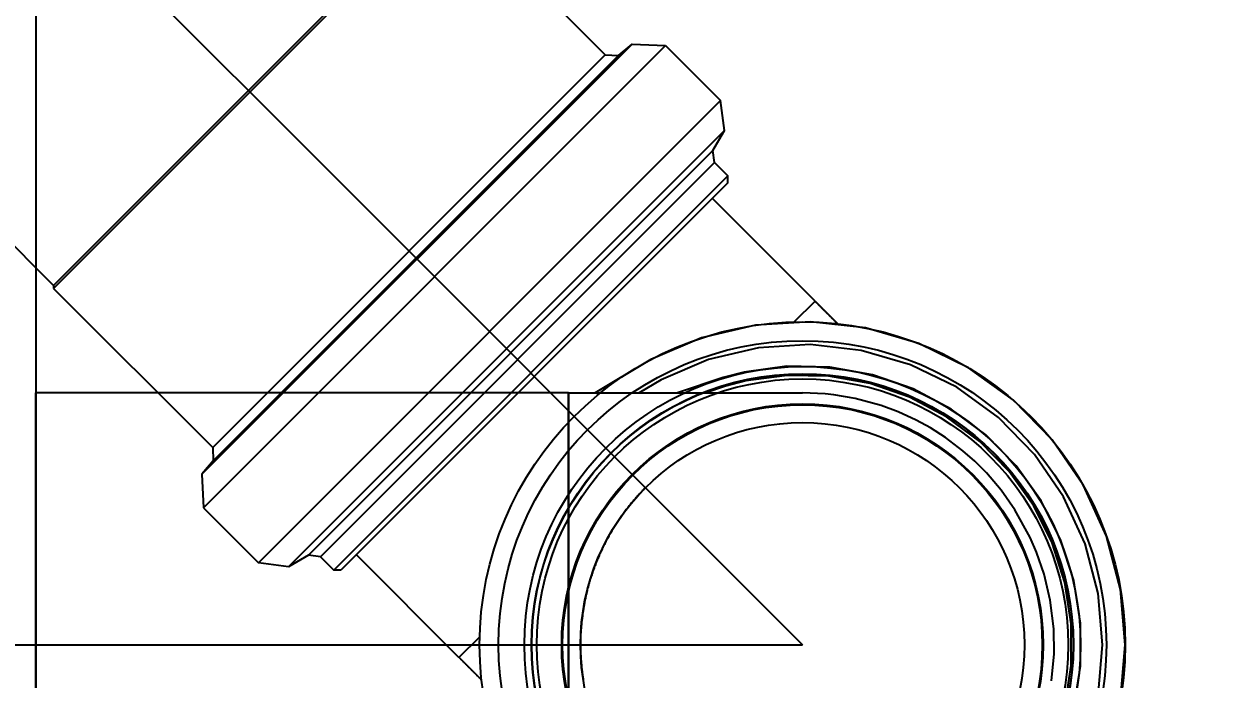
# Model space of a CAD drawing. Header units: millimetres. Extents: x -1292 to 2253, y 326 to 453.
# Drawn here: x 2098.9975 to 2099.1184, y 345.0846 to 345.1507 of the extents above; entities that cross this region are included whole.
import ezdxf
from ezdxf.enums import TextEntityAlignment as Align

# ---------------------------------------------------------------- set-up
doc = ezdxf.new("R2010")
doc.units = ezdxf.units.MM
doc.header["$LTSCALE"] = 0.5
doc.linetypes.add('HIDDENX2', pattern=[0.75, 0.5, -0.25])
for name, color, linetype in [('-HIDRO', 8, 'Continuous'), ('Eixo', 4, 'HIDDENX2'), ('Esgoto', 5, 'ByLayer'), ('TEXTO', 7, 'Continuous'), ('VISTA1', 1, 'Continuous')]:
    doc.layers.add(name, color=color, linetype=linetype)

msp = doc.modelspace()

# ---------------------------------------------------------------- linework, layer by layer
at = {"layer": '-HIDRO', "ltscale": 0.05}
msp.add_line((2098.99874, 346.8212), (2098.99874, 339.97117), dxfattribs=at)
at = {"layer": '-HIDRO'}
msp.add_line((2098.99874, 345.98511), (2098.99874, 344.18511), dxfattribs=at)
at = {"layer": 'Eixo'}
for p, q in [((2099.00473, 345.15937), (2099.02682, 345.13727)), ((2099.02134, 345.14275), (2099.02682, 345.13727)), ((2099.02134, 345.14275), (2099.07592, 345.08818)), ((2098.99874, 345.08818), (2099.07592, 345.08818)), ((2099.07592, 345.08818, 0.07957), (2099.07592, 345.08818)), ((2099.07592, 345.08818, -0.07957), (2099.07592, 345.08818))]:
    msp.add_line(p, q, dxfattribs=at)
at = {"layer": 'Esgoto', "color": 2}
for p, q in [((2099.03976, 345.16358), (2099.00052, 345.12433)), ((2099.04005, 345.16358), (2099.00052, 345.12405)), ((2099.04005, 345.16358), (2099.05606, 345.14756)), ((2099.05876, 345.14863), (2099.01546, 345.10533)), ((2099.06214, 345.14849), (2099.01561, 345.10196)), ((2099.05741, 345.1475), (2099.05876, 345.14863)), ((2099.05876, 345.14863), (2099.06214, 345.14849)), ((2099.06214, 345.14849), (2099.06768, 345.14295)), ((2099.05606, 345.14756), (2099.01654, 345.10803)), ((2099.05741, 345.1475), (2099.01659, 345.10668)), ((2099.05606, 345.14756), (2099.05741, 345.1475)), ((2099.06768, 345.14295), (2099.02115, 345.09642)), ((2099.06807, 345.13993), (2099.06768, 345.14295)), ((2098.98545, 345.1394), (2099.00052, 345.12433)), ((2099.06807, 345.13993), (2099.02417, 345.09602)), ((2099.0669, 345.13791), (2099.06807, 345.13993)), ((2099.0669, 345.13791), (2099.02619, 345.09719)), ((2099.06706, 345.1367), (2099.0669, 345.13791)), ((2099.06706, 345.1367), (2099.0274, 345.09703)), ((2099.06706, 345.1367), (2099.0684, 345.13536)), ((2099.0684, 345.13536), (2099.02873, 345.0957)), ((2099.0684, 345.13466), (2099.02944, 345.0957)), ((2099.0684, 345.13466), (2099.0684, 345.13536)), ((2099.07719, 345.12276), (2099.06685, 345.1331)), ((2099.00052, 345.12433), (2099.00052, 345.12405)), ((2099.00052, 345.12405), (2099.01654, 345.10803)), ((2099.07719, 345.12276), (2099.0751, 345.12067)), ((2099.0751, 345.12067), (2099.07719, 345.12276)), ((2099.07719, 345.12276), (2099.07721, 345.12274)), ((2099.07721, 345.12274), (2099.07723, 345.12272)), ((2099.07723, 345.12272), (2099.07724, 345.1227)), ((2099.07724, 345.1227), (2099.07726, 345.12269)), ((2099.07726, 345.12269), (2099.07728, 345.12267)), ((2099.07728, 345.12267), (2099.0773, 345.12265)), ((2099.0773, 345.12265), (2099.07732, 345.12263)), ((2099.07732, 345.12263), (2099.07733, 345.12261)), ((2099.07733, 345.12261), (2099.07735, 345.1226)), ((2099.07735, 345.1226), (2099.07737, 345.12258)), ((2099.07737, 345.12258), (2099.07739, 345.12256)), ((2099.07739, 345.12256), (2099.07741, 345.12254)), ((2099.07741, 345.12254), (2099.07742, 345.12252)), ((2099.07742, 345.12252), (2099.07744, 345.12251)), ((2099.07744, 345.12251), (2099.07746, 345.12249)), ((2099.07746, 345.12249), (2099.07748, 345.12247)), ((2099.07748, 345.12247), (2099.07749, 345.12245)), ((2099.07749, 345.12245), (2099.07751, 345.12243)), ((2099.07751, 345.12243), (2099.07753, 345.12242)), ((2099.07753, 345.12242), (2099.07755, 345.1224)), ((2099.07755, 345.1224), (2099.07757, 345.12238)), ((2099.07757, 345.12238), (2099.07758, 345.12236)), ((2099.07758, 345.12236), (2099.0776, 345.12234)), ((2099.0776, 345.12234), (2099.07762, 345.12233)), ((2099.07762, 345.12233), (2099.07764, 345.12231)), ((2099.07764, 345.12231), (2099.07766, 345.12229)), ((2099.07766, 345.12229), (2099.07767, 345.12227)), ((2099.07767, 345.12227), (2099.07769, 345.12226)), ((2099.07769, 345.12226), (2099.07771, 345.12224)), ((2099.07771, 345.12224), (2099.07773, 345.12222)), ((2099.07773, 345.12222), (2099.07775, 345.1222)), ((2099.07775, 345.1222), (2099.07776, 345.12218)), ((2099.07776, 345.12218), (2099.07778, 345.12217)), ((2099.07778, 345.12217), (2099.0778, 345.12215)), ((2099.0778, 345.12215), (2099.07782, 345.12213)), ((2099.07782, 345.12213), (2099.07784, 345.12211)), ((2099.07784, 345.12211), (2099.07785, 345.12209)), ((2099.07785, 345.12209), (2099.07787, 345.12208)), ((2099.07787, 345.12208), (2099.07789, 345.12206)), ((2099.07789, 345.12206), (2099.07791, 345.12204)), ((2099.07791, 345.12204), (2099.07792, 345.12202)), ((2099.07792, 345.12202), (2099.07794, 345.122)), ((2099.07794, 345.122), (2099.07796, 345.12199)), ((2099.07796, 345.12199), (2099.07798, 345.12197)), ((2099.07798, 345.12197), (2099.078, 345.12195)), ((2099.078, 345.12195), (2099.07801, 345.12193)), ((2099.07801, 345.12193), (2099.07803, 345.12191)), ((2099.07803, 345.12191), (2099.07805, 345.1219)), ((2099.07805, 345.1219), (2099.07807, 345.12188)), ((2099.07807, 345.12188), (2099.07809, 345.12186)), ((2099.07809, 345.12186), (2099.0781, 345.12184)), ((2099.0781, 345.12184), (2099.07812, 345.12183)), ((2099.07812, 345.12183), (2099.07814, 345.12181)), ((2099.07814, 345.12181), (2099.07816, 345.12179)), ((2099.07816, 345.12179), (2099.07818, 345.12177)), ((2099.07818, 345.12177), (2099.07819, 345.12175)), ((2099.07819, 345.12175), (2099.07821, 345.12174)), ((2099.07821, 345.12174), (2099.07823, 345.12172)), ((2099.07823, 345.12172), (2099.07825, 345.1217)), ((2099.07825, 345.1217), (2099.07826, 345.12168)), ((2099.07826, 345.12168), (2099.07828, 345.12166)), ((2099.07828, 345.12166), (2099.0783, 345.12165)), ((2099.0783, 345.12165), (2099.07832, 345.12163)), ((2099.07832, 345.12163), (2099.07834, 345.12161)), ((2099.07834, 345.12161), (2099.07835, 345.12159)), ((2099.07835, 345.12159), (2099.07837, 345.12157)), ((2099.07837, 345.12157), (2099.07839, 345.12156)), ((2099.07839, 345.12156), (2099.07841, 345.12154)), ((2099.07841, 345.12154), (2099.07843, 345.12152)), ((2099.07843, 345.12152), (2099.07844, 345.1215)), ((2099.07844, 345.1215), (2099.07846, 345.12149)), ((2099.07846, 345.12149), (2099.07848, 345.12147)), ((2099.07848, 345.12147), (2099.0785, 345.12145)), ((2099.0785, 345.12145), (2099.07852, 345.12143)), ((2099.07852, 345.12143), (2099.07853, 345.12141)), ((2099.07853, 345.12141), (2099.07855, 345.1214)), ((2099.07855, 345.1214), (2099.07857, 345.12138)), ((2099.07857, 345.12138), (2099.07859, 345.12136)), ((2099.07859, 345.12136), (2099.0786, 345.12134)), ((2099.0786, 345.12134), (2099.07862, 345.12132)), ((2099.07862, 345.12132), (2099.07864, 345.12131)), ((2099.07864, 345.12131), (2099.07866, 345.12129)), ((2099.07866, 345.12129), (2099.07868, 345.12127)), ((2099.07868, 345.12127), (2099.07869, 345.12125)), ((2099.07869, 345.12125), (2099.07871, 345.12124)), ((2099.07871, 345.12124), (2099.07873, 345.12122)), ((2099.07873, 345.12122), (2099.07875, 345.1212)), ((2099.07875, 345.1212), (2099.07877, 345.12118)), ((2099.07118, 345.12034), (2099.06575, 345.11906)), ((2099.07674, 345.12068), (2099.07118, 345.12034)), ((2099.08228, 345.12006), (2099.07674, 345.12068)), ((2099.07877, 345.12118), (2099.07878, 345.12116)), ((2099.07878, 345.12116), (2099.0788, 345.12115)), ((2099.0788, 345.12115), (2099.07882, 345.12113)), ((2099.07882, 345.12113), (2099.07884, 345.12111)), ((2099.07884, 345.12111), (2099.07885, 345.12109)), ((2099.07885, 345.12109), (2099.07887, 345.12107)), ((2099.07887, 345.12107), (2099.07889, 345.12106)), ((2099.07889, 345.12106), (2099.07891, 345.12104)), ((2099.07891, 345.12104), (2099.07893, 345.12102)), ((2099.07893, 345.12102), (2099.07894, 345.121)), ((2099.07894, 345.121), (2099.07896, 345.12099)), ((2099.07896, 345.12099), (2099.07898, 345.12097)), ((2099.07898, 345.12097), (2099.079, 345.12095)), ((2099.079, 345.12095), (2099.07902, 345.12093)), ((2099.07902, 345.12093), (2099.07903, 345.12091)), ((2099.07903, 345.12091), (2099.07905, 345.1209)), ((2099.07905, 345.1209), (2099.07907, 345.12088)), ((2099.07907, 345.12088), (2099.07909, 345.12086)), ((2099.07909, 345.12086), (2099.0791, 345.12084)), ((2099.0791, 345.12084), (2099.07912, 345.12083)), ((2099.07912, 345.12083), (2099.07914, 345.12081)), ((2099.07914, 345.12081), (2099.07916, 345.12079)), ((2099.07916, 345.12079), (2099.07918, 345.12077)), ((2099.07918, 345.12077), (2099.07919, 345.12075)), ((2099.07919, 345.12075), (2099.07921, 345.12074)), ((2099.07921, 345.12074), (2099.07923, 345.12072)), ((2099.07923, 345.12072), (2099.07925, 345.1207)), ((2099.07925, 345.1207), (2099.07926, 345.12068)), ((2099.07926, 345.12068), (2099.07928, 345.12066)), ((2099.07928, 345.12066), (2099.0793, 345.12065)), ((2099.0793, 345.12065), (2099.07932, 345.12063)), ((2099.07932, 345.12063), (2099.07934, 345.12061)), ((2099.07934, 345.12061), (2099.07935, 345.12059)), ((2099.07935, 345.12059), (2099.07937, 345.12058)), ((2099.07937, 345.12058), (2099.07939, 345.12056)), ((2099.07939, 345.12056), (2099.07941, 345.12054)), ((2099.07941, 345.12054), (2099.07942, 345.12052)), ((2099.07942, 345.12052), (2099.07944, 345.1205)), ((2099.07944, 345.1205), (2099.07946, 345.12049)), ((2099.08764, 345.1185), (2099.08228, 345.12006)), ((2099.06575, 345.11906), (2099.06067, 345.11688)), ((2099.07151, 345.11807), (2099.06647, 345.11688)), ((2099.07669, 345.11839), (2099.07151, 345.11807)), ((2099.08184, 345.11781), (2099.07669, 345.11839)), ((2099.08681, 345.11636), (2099.08184, 345.11781)), ((2099.09265, 345.11605), (2099.08764, 345.1185)), ((2099.06067, 345.11688), (2099.05504, 345.11353)), ((2099.06647, 345.11688), (2099.0617, 345.11485)), ((2099.07005, 345.11562), (2099.06793, 345.11508)), ((2099.07434, 345.1162), (2099.07005, 345.11562)), ((2099.07439, 345.11529), (2099.07023, 345.11473)), ((2099.07868, 345.11611), (2099.07434, 345.1162)), ((2099.07859, 345.1152), (2099.07439, 345.11529)), ((2099.08273, 345.11446), (2099.07859, 345.1152)), ((2099.08296, 345.11534), (2099.07868, 345.11611)), ((2099.08707, 345.11393), (2099.08296, 345.11534)), ((2099.09147, 345.11409), (2099.08681, 345.11636)), ((2099.09716, 345.11278), (2099.09265, 345.11605)), ((2099.0617, 345.11485), (2099.05949, 345.11353)), ((2099.06793, 345.11508), (2099.06334, 345.11353)), ((2099.06819, 345.11421), (2099.06619, 345.11353)), ((2099.07023, 345.11473), (2099.06819, 345.11421)), ((2099.0867, 345.11309), (2099.08273, 345.11446)), ((2099.09567, 345.11105), (2099.09147, 345.11409)), ((2099.05237, 345.11353), (2098.99874, 345.11353)), ((2098.99874, 345.08818), (2098.99874, 345.11353)), ((2099.05237, 345.11353), (2099.05245, 345.11353)), ((2099.05237, 345.11353), (2099.05237, 345.06283)), ((2099.05237, 345.08818), (2099.05237, 345.11353)), ((2099.05245, 345.11353), (2099.05253, 345.11353)), ((2099.05253, 345.11353), (2099.05261, 345.11353)), ((2099.05261, 345.11353), (2099.05269, 345.11353)), ((2099.05269, 345.11353), (2099.05278, 345.11353)), ((2099.05278, 345.11353), (2099.05286, 345.11353)), ((2099.05286, 345.11353), (2099.05294, 345.11353)), ((2099.05294, 345.11353), (2099.05302, 345.11353)), ((2099.05302, 345.11353), (2099.0531, 345.11353)), ((2099.0531, 345.11353), (2099.05318, 345.11353)), ((2099.05318, 345.11353), (2099.05327, 345.11353)), ((2099.05327, 345.11353), (2099.05335, 345.11353)), ((2099.05335, 345.11353), (2099.05343, 345.11353)), ((2099.05343, 345.11353), (2099.05351, 345.11353)), ((2099.05351, 345.11353), (2099.05359, 345.11353)), ((2099.05359, 345.11353), (2099.05367, 345.11353)), ((2099.05367, 345.11353), (2099.05376, 345.11353)), ((2099.05376, 345.11353), (2099.05384, 345.11353)), ((2099.05384, 345.11353), (2099.05392, 345.11353)), ((2099.05392, 345.11353), (2099.054, 345.11353)), ((2099.054, 345.11353), (2099.05408, 345.11353)), ((2099.05408, 345.11353), (2099.05416, 345.11353)), ((2099.05416, 345.11353), (2099.05425, 345.11353)), ((2099.05425, 345.11353), (2099.05433, 345.11353)), ((2099.05433, 345.11353), (2099.05441, 345.11353)), ((2099.05441, 345.11353), (2099.05449, 345.11353)), ((2099.05449, 345.11353), (2099.05457, 345.11353)), ((2099.05457, 345.11353), (2099.05465, 345.11353)), ((2099.05465, 345.11353), (2099.05473, 345.11353)), ((2099.05473, 345.11353), (2099.05482, 345.11353)), ((2099.05482, 345.11353), (2099.0549, 345.11353)), ((2099.0549, 345.11353), (2099.05498, 345.11353)), ((2099.05498, 345.11353), (2099.05506, 345.11353)), ((2099.05506, 345.11353), (2099.05514, 345.11353)), ((2099.05514, 345.11353), (2099.05522, 345.11353)), ((2099.05522, 345.11353), (2099.0553, 345.11353)), ((2099.0553, 345.11353), (2099.05538, 345.11353)), ((2099.05538, 345.11353), (2099.05547, 345.11353)), ((2099.05547, 345.11353), (2099.05555, 345.11353)), ((2099.05555, 345.11353), (2099.05563, 345.11353)), ((2099.05563, 345.11353), (2099.05571, 345.11353)), ((2099.05571, 345.11353), (2099.05579, 345.11353)), ((2099.05579, 345.11353), (2099.05587, 345.11353)), ((2099.05587, 345.11353), (2099.05595, 345.11353)), ((2099.05595, 345.11353), (2099.05603, 345.11353)), ((2099.05603, 345.11353), (2099.05611, 345.11353)), ((2099.05611, 345.11353), (2099.05619, 345.11353)), ((2099.05619, 345.11353), (2099.05628, 345.11353)), ((2099.05628, 345.11353), (2099.05636, 345.11353)), ((2099.05636, 345.11353), (2099.05644, 345.11353)), ((2099.05644, 345.11353), (2099.05652, 345.11353)), ((2099.05652, 345.11353), (2099.0566, 345.11353)), ((2099.0566, 345.11353), (2099.05668, 345.11353)), ((2099.05668, 345.11353), (2099.05676, 345.11353)), ((2099.05676, 345.11353), (2099.05684, 345.11353)), ((2099.05684, 345.11353), (2099.05692, 345.11353)), ((2099.05692, 345.11353), (2099.057, 345.11353)), ((2099.057, 345.11353), (2099.05708, 345.11353)), ((2099.05708, 345.11353), (2099.05716, 345.11353)), ((2099.05716, 345.11353), (2099.05724, 345.11353)), ((2099.05724, 345.11353), (2099.05732, 345.11353)), ((2099.05732, 345.11353), (2099.0574, 345.11353)), ((2099.0574, 345.11353), (2099.05748, 345.11353)), ((2099.05748, 345.11353), (2099.05756, 345.11353)), ((2099.05756, 345.11353), (2099.05764, 345.11353)), ((2099.05764, 345.11353), (2099.05772, 345.11353)), ((2099.05772, 345.11353), (2099.0578, 345.11353)), ((2099.0578, 345.11353), (2099.05788, 345.11353)), ((2099.05788, 345.11353), (2099.05796, 345.11353)), ((2099.05796, 345.11353), (2099.05804, 345.11353)), ((2099.05804, 345.11353), (2099.05812, 345.11353)), ((2099.05812, 345.11353), (2099.0582, 345.11353)), ((2099.0582, 345.11353), (2099.05828, 345.11353)), ((2099.05828, 345.11353), (2099.05836, 345.11353)), ((2099.05836, 345.11353), (2099.05844, 345.11353)), ((2099.05844, 345.11353), (2099.05852, 345.11353)), ((2099.05852, 345.11353), (2099.0586, 345.11353)), ((2099.0586, 345.11353), (2099.05868, 345.11353)), ((2099.05868, 345.11353), (2099.05876, 345.11353)), ((2099.05876, 345.11353), (2099.05883, 345.11353)), ((2099.05883, 345.11353), (2099.05891, 345.11353)), ((2099.05891, 345.11353), (2099.05899, 345.11353)), ((2099.05899, 345.11353), (2099.05907, 345.11353)), ((2099.05907, 345.11353), (2099.05915, 345.11353)), ((2099.05915, 345.11353), (2099.05923, 345.11353)), ((2099.05923, 345.11353), (2099.05931, 345.11353)), ((2099.05931, 345.11353), (2099.05939, 345.11353)), ((2099.05939, 345.11353), (2099.05946, 345.11353)), ((2099.05946, 345.11353), (2099.05954, 345.11353)), ((2099.05954, 345.11353), (2099.05962, 345.11353)), ((2099.05962, 345.11353), (2099.0597, 345.11353)), ((2099.0597, 345.11353), (2099.05978, 345.11353)), ((2099.05978, 345.11353), (2099.05986, 345.11353)), ((2099.05986, 345.11353), (2099.05993, 345.11353)), ((2099.05993, 345.11353), (2099.06001, 345.11353)), ((2099.06001, 345.11353), (2099.06009, 345.11353)), ((2099.06009, 345.11353), (2099.06017, 345.11353)), ((2099.06017, 345.11353), (2099.06025, 345.11353)), ((2099.06025, 345.11353), (2099.06032, 345.11353)), ((2099.06032, 345.11353), (2099.0604, 345.11353)), ((2099.0604, 345.11353), (2099.06048, 345.11353)), ((2099.06048, 345.11353), (2099.06056, 345.11353)), ((2099.06056, 345.11353), (2099.06064, 345.11353)), ((2099.06064, 345.11353), (2099.06071, 345.11353)), ((2099.06071, 345.11353), (2099.06079, 345.11353)), ((2099.06079, 345.11353), (2099.06087, 345.11353)), ((2099.06087, 345.11353), (2099.06095, 345.11353)), ((2099.06095, 345.11353), (2099.06102, 345.11353)), ((2099.06102, 345.11353), (2099.0611, 345.11353)), ((2099.0611, 345.11353), (2099.06118, 345.11353)), ((2099.06118, 345.11353), (2099.06125, 345.11353)), ((2099.06125, 345.11353), (2099.06133, 345.11353)), ((2099.06133, 345.11353), (2099.06141, 345.11353)), ((2099.06141, 345.11353), (2099.06148, 345.11353)), ((2099.06148, 345.11353), (2099.06156, 345.11353)), ((2099.06156, 345.11353), (2099.06164, 345.11353)), ((2099.06164, 345.11353), (2099.06171, 345.11353)), ((2099.06171, 345.11353), (2099.06179, 345.11353)), ((2099.06179, 345.11353), (2099.06187, 345.11353)), ((2099.06187, 345.11353), (2099.06194, 345.11353)), ((2099.06194, 345.11353), (2099.06202, 345.11353)), ((2099.06202, 345.11353), (2099.06209, 345.11353)), ((2099.06209, 345.11353), (2099.06217, 345.11353)), ((2099.06217, 345.11353), (2099.06225, 345.11353)), ((2099.06225, 345.11353), (2099.06232, 345.11353)), ((2099.06232, 345.11353), (2099.0624, 345.11353)), ((2099.0624, 345.11353), (2099.06247, 345.11353)), ((2099.06247, 345.11353), (2099.06255, 345.11353)), ((2099.06255, 345.11353), (2099.06262, 345.11353)), ((2099.06262, 345.11353), (2099.0627, 345.11353)), ((2099.0627, 345.11353), (2099.06277, 345.11353)), ((2099.06277, 345.11353), (2099.06285, 345.11353)), ((2099.06285, 345.11353), (2099.06292, 345.11353)), ((2099.06292, 345.11353), (2099.063, 345.11353)), ((2099.063, 345.11353), (2099.06307, 345.11353)), ((2099.06307, 345.11353), (2099.06315, 345.11353)), ((2099.06315, 345.11353), (2099.06322, 345.11353)), ((2099.06322, 345.11353), (2099.06329, 345.11353)), ((2099.06329, 345.11353), (2099.06337, 345.11353)), ((2099.06337, 345.11353), (2099.06344, 345.11353)), ((2099.06344, 345.11353), (2099.06351, 345.11353)), ((2099.06351, 345.11353), (2099.06359, 345.11353)), ((2099.06359, 345.11353), (2099.06366, 345.11353)), ((2099.06366, 345.11353), (2099.06373, 345.11353)), ((2099.06373, 345.11353), (2099.06381, 345.11353)), ((2099.06381, 345.11353), (2099.06388, 345.11353)), ((2099.06388, 345.11353), (2099.06395, 345.11353)), ((2099.06395, 345.11353), (2099.06403, 345.11353)), ((2099.06403, 345.11353), (2099.0641, 345.11353)), ((2099.0641, 345.11353), (2099.06417, 345.11353)), ((2099.06417, 345.11353), (2099.06424, 345.11353)), ((2099.06424, 345.11353), (2099.06431, 345.11353)), ((2099.06431, 345.11353), (2099.06439, 345.11353)), ((2099.06439, 345.11353), (2099.06446, 345.11353)), ((2099.06446, 345.11353), (2099.06453, 345.11353)), ((2099.06453, 345.11353), (2099.0646, 345.11353)), ((2099.0646, 345.11353), (2099.06467, 345.11353)), ((2099.06467, 345.11353), (2099.06474, 345.11353)), ((2099.06474, 345.11353), (2099.06481, 345.11353)), ((2099.06481, 345.11353), (2099.06489, 345.11353)), ((2099.06489, 345.11353), (2099.06496, 345.11353)), ((2099.06496, 345.11353), (2099.06503, 345.11353)), ((2099.06503, 345.11353), (2099.0651, 345.11353)), ((2099.0651, 345.11353), (2099.06517, 345.11353)), ((2099.06517, 345.11353), (2099.06524, 345.11353)), ((2099.06524, 345.11353), (2099.06531, 345.11353)), ((2099.06531, 345.11353), (2099.06538, 345.11353)), ((2099.06538, 345.11353), (2099.06545, 345.11353)), ((2099.06545, 345.11353), (2099.06552, 345.11353)), ((2099.06552, 345.11353), (2099.06559, 345.11353)), ((2099.06559, 345.11353), (2099.06565, 345.11353)), ((2099.06565, 345.11353), (2099.06572, 345.11353)), ((2099.06572, 345.11353), (2099.06579, 345.11353)), ((2099.06579, 345.11353), (2099.06586, 345.11353)), ((2099.06586, 345.11353), (2099.06593, 345.11353)), ((2099.06593, 345.11353), (2099.066, 345.11353)), ((2099.066, 345.11353), (2099.06607, 345.11353)), ((2099.06607, 345.11353), (2099.06613, 345.11353)), ((2099.06613, 345.11353), (2099.0662, 345.11353)), ((2099.0662, 345.11353), (2099.06627, 345.11353)), ((2099.06627, 345.11353), (2099.06634, 345.11353)), ((2099.06634, 345.11353), (2099.0664, 345.11353)), ((2099.0664, 345.11353), (2099.06647, 345.11353)), ((2099.06647, 345.11353), (2099.06654, 345.11353)), ((2099.06654, 345.11353), (2099.0666, 345.11353)), ((2099.0666, 345.11353), (2099.06667, 345.11353)), ((2099.06667, 345.11353), (2099.06674, 345.11353)), ((2099.06674, 345.11353), (2099.0668, 345.11353)), ((2099.0668, 345.11353), (2099.06687, 345.11353)), ((2099.06687, 345.11353), (2099.06693, 345.11353)), ((2099.06693, 345.11353), (2099.067, 345.11353)), ((2099.067, 345.11353), (2099.06706, 345.11353)), ((2099.06706, 345.11353), (2099.06713, 345.11353)), ((2099.06713, 345.11353), (2099.06719, 345.11353)), ((2099.06719, 345.11353), (2099.06726, 345.11353)), ((2099.06726, 345.11353), (2099.06732, 345.11353)), ((2099.06732, 345.11353), (2099.06739, 345.11353)), ((2099.06739, 345.11353), (2099.06745, 345.11353)), ((2099.06745, 345.11353), (2099.06752, 345.11353)), ((2099.06752, 345.11353), (2099.06758, 345.11353)), ((2099.06758, 345.11353), (2099.06764, 345.11353)), ((2099.06764, 345.11353), (2099.06771, 345.11353)), ((2099.06771, 345.11353), (2099.06777, 345.11353)), ((2099.06777, 345.11353), (2099.06783, 345.11353)), ((2099.06783, 345.11353), (2099.06789, 345.11353)), ((2099.06789, 345.11353), (2099.06796, 345.11353)), ((2099.06796, 345.11353), (2099.06802, 345.11353)), ((2099.06802, 345.11353), (2099.06808, 345.11353)), ((2099.06808, 345.11353), (2099.06814, 345.11353)), ((2099.06814, 345.11353), (2099.0682, 345.11353)), ((2099.0682, 345.11353), (2099.06826, 345.11353)), ((2099.06826, 345.11353), (2099.06832, 345.11353)), ((2099.06832, 345.11353), (2099.06839, 345.11353)), ((2099.06839, 345.11353), (2099.06845, 345.11353)), ((2099.06845, 345.11353), (2099.06851, 345.11353)), ((2099.06851, 345.11353), (2099.06857, 345.11353)), ((2099.06857, 345.11353), (2099.06863, 345.11353)), ((2099.06863, 345.11353), (2099.06869, 345.11353)), ((2099.06869, 345.11353), (2099.06874, 345.11353)), ((2099.06874, 345.11353), (2099.0688, 345.11353)), ((2099.0688, 345.11353), (2099.06886, 345.11353)), ((2099.06886, 345.11353), (2099.06892, 345.11353)), ((2099.06892, 345.11353), (2099.06898, 345.11353)), ((2099.06898, 345.11353), (2099.06904, 345.11353)), ((2099.06904, 345.11353), (2099.0691, 345.11353)), ((2099.0691, 345.11353), (2099.06915, 345.11353)), ((2099.06915, 345.11353), (2099.06921, 345.11353)), ((2099.06921, 345.11353), (2099.06927, 345.11353)), ((2099.06927, 345.11353), (2099.06933, 345.11353)), ((2099.06933, 345.11353), (2099.06938, 345.11353)), ((2099.06938, 345.11353), (2099.06944, 345.11353)), ((2099.06944, 345.11353), (2099.0695, 345.11353)), ((2099.0695, 345.11353), (2099.06955, 345.11353)), ((2099.06955, 345.11353), (2099.06961, 345.11353)), ((2099.06961, 345.11353), (2099.06966, 345.11353)), ((2099.06966, 345.11353), (2099.06972, 345.11353)), ((2099.06972, 345.11353), (2099.06977, 345.11353)), ((2099.06977, 345.11353), (2099.06983, 345.11353)), ((2099.06983, 345.11353), (2099.06988, 345.11353)), ((2099.06988, 345.11353), (2099.06994, 345.11353)), ((2099.06994, 345.11353), (2099.06999, 345.11353)), ((2099.06999, 345.11353), (2099.07005, 345.11353)), ((2099.07005, 345.11353), (2099.0701, 345.11353)), ((2099.0701, 345.11353), (2099.07015, 345.11353)), ((2099.07015, 345.11353), (2099.07021, 345.11353)), ((2099.07021, 345.11353), (2099.07026, 345.11353)), ((2099.07026, 345.11353), (2099.07031, 345.11353)), ((2099.07031, 345.11353), (2099.07037, 345.11353)), ((2099.07037, 345.11353), (2099.07042, 345.11353)), ((2099.07042, 345.11353), (2099.07047, 345.11353)), ((2099.07047, 345.11353), (2099.07052, 345.11353)), ((2099.07052, 345.11353), (2099.07057, 345.11353)), ((2099.07057, 345.11353), (2099.07062, 345.11353)), ((2099.07062, 345.11353), (2099.07068, 345.11353)), ((2099.07068, 345.11353), (2099.07073, 345.11353)), ((2099.07073, 345.11353), (2099.07078, 345.11353)), ((2099.07078, 345.11353), (2099.07083, 345.11353)), ((2099.07083, 345.11353), (2099.07088, 345.11353)), ((2099.07088, 345.11353), (2099.07093, 345.11353)), ((2099.07093, 345.11353), (2099.07098, 345.11353)), ((2099.07098, 345.11353), (2099.07102, 345.11353)), ((2099.07102, 345.11353), (2099.07107, 345.11353)), ((2099.07107, 345.11353), (2099.07112, 345.11353)), ((2099.07112, 345.11353), (2099.07117, 345.11353)), ((2099.07117, 345.11353), (2099.07122, 345.11353)), ((2099.07122, 345.11353), (2099.07127, 345.11353)), ((2099.07127, 345.11353), (2099.07131, 345.11353)), ((2099.07131, 345.11353), (2099.07136, 345.11353)), ((2099.07136, 345.11353), (2099.07141, 345.11353)), ((2099.07141, 345.11353), (2099.07145, 345.11353)), ((2099.07145, 345.11353), (2099.0715, 345.11353)), ((2099.0715, 345.11353), (2099.07155, 345.11353)), ((2099.07155, 345.11353), (2099.07159, 345.11353)), ((2099.07159, 345.11353), (2099.07164, 345.11353)), ((2099.07164, 345.11353), (2099.07168, 345.11353)), ((2099.07168, 345.11353), (2099.07173, 345.11353)), ((2099.07173, 345.11353), (2099.07177, 345.11353)), ((2099.07177, 345.11353), (2099.07182, 345.11353)), ((2099.07182, 345.11353), (2099.07186, 345.11353)), ((2099.07186, 345.11353), (2099.07191, 345.11353)), ((2099.07191, 345.11353), (2099.07195, 345.11353)), ((2099.07195, 345.11353), (2099.07199, 345.11353)), ((2099.07199, 345.11353), (2099.07204, 345.11353)), ((2099.07204, 345.11353), (2099.07208, 345.11353)), ((2099.07208, 345.11353), (2099.07212, 345.11353)), ((2099.07212, 345.11353), (2099.07216, 345.11353)), ((2099.07216, 345.11353), (2099.07221, 345.11353)), ((2099.07221, 345.11353), (2099.07225, 345.11353)), ((2099.07225, 345.11353), (2099.07229, 345.11353)), ((2099.07229, 345.11353), (2099.07233, 345.11353)), ((2099.07233, 345.11353), (2099.07237, 345.11353)), ((2099.07237, 345.11353), (2099.07241, 345.11353)), ((2099.07241, 345.11353), (2099.07245, 345.11353)), ((2099.07245, 345.11353), (2099.07249, 345.11353)), ((2099.07249, 345.11353), (2099.07253, 345.11353)), ((2099.07253, 345.11353), (2099.07257, 345.11353)), ((2099.07257, 345.11353), (2099.07261, 345.11353)), ((2099.07261, 345.11353), (2099.07265, 345.11353)), ((2099.07265, 345.11353), (2099.07269, 345.11353)), ((2099.07269, 345.11353), (2099.07273, 345.11353)), ((2099.07273, 345.11353), (2099.07277, 345.11353)), ((2099.07277, 345.11353), (2099.0728, 345.11353)), ((2099.0728, 345.11353), (2099.07284, 345.11353)), ((2099.07284, 345.11353), (2099.07288, 345.11353)), ((2099.07288, 345.11353), (2099.07292, 345.11353)), ((2099.07292, 345.11353), (2099.07295, 345.11353)), ((2099.07295, 345.11353), (2099.07299, 345.11353)), ((2099.07299, 345.11353), (2099.07303, 345.11353)), ((2099.07303, 345.11353), (2099.07306, 345.11353)), ((2099.07306, 345.11353), (2099.0731, 345.11353)), ((2099.0731, 345.11353), (2099.07313, 345.11353)), ((2099.07313, 345.11353), (2099.07317, 345.11353)), ((2099.07317, 345.11353), (2099.07321, 345.11353)), ((2099.07321, 345.11353), (2099.07324, 345.11353)), ((2099.07324, 345.11353), (2099.07327, 345.11353)), ((2099.07327, 345.11353), (2099.07331, 345.11353)), ((2099.07331, 345.11353), (2099.07334, 345.11353)), ((2099.07334, 345.11353), (2099.07338, 345.11353)), ((2099.07338, 345.11353), (2099.07341, 345.11353)), ((2099.07341, 345.11353), (2099.07344, 345.11353)), ((2099.07344, 345.11353), (2099.07348, 345.11353)), ((2099.07348, 345.11353), (2099.07351, 345.11353)), ((2099.07351, 345.11353), (2099.07354, 345.11353)), ((2099.07354, 345.11353), (2099.07358, 345.11353)), ((2099.07358, 345.11353), (2099.07361, 345.11353)), ((2099.07361, 345.11353), (2099.07364, 345.11353)), ((2099.07364, 345.11353), (2099.07367, 345.11353)), ((2099.07367, 345.11353), (2099.0737, 345.11353)), ((2099.0737, 345.11353), (2099.07374, 345.11353)), ((2099.07374, 345.11353), (2099.07377, 345.11353)), ((2099.07377, 345.11353), (2099.0738, 345.11353)), ((2099.0738, 345.11353), (2099.07383, 345.11353)), ((2099.07383, 345.11353), (2099.07386, 345.11353)), ((2099.07386, 345.11353), (2099.07389, 345.11353)), ((2099.07389, 345.11353), (2099.07392, 345.11353)), ((2099.07392, 345.11353), (2099.07395, 345.11353)), ((2099.07395, 345.11353), (2099.07398, 345.11353)), ((2099.07398, 345.11353), (2099.07401, 345.11353)), ((2099.07401, 345.11353), (2099.07403, 345.11353)), ((2099.07403, 345.11353), (2099.07406, 345.11353)), ((2099.07406, 345.11353), (2099.07409, 345.11353)), ((2099.07409, 345.11353), (2099.07412, 345.11353)), ((2099.07412, 345.11353), (2099.07415, 345.11353)), ((2099.07415, 345.11353), (2099.07418, 345.11353)), ((2099.07418, 345.11353), (2099.0742, 345.11353)), ((2099.0742, 345.11353), (2099.07423, 345.11353)), ((2099.07423, 345.11353), (2099.07426, 345.11353)), ((2099.07426, 345.11353), (2099.07428, 345.11353)), ((2099.07428, 345.11353), (2099.07431, 345.11353)), ((2099.07431, 345.11353), (2099.07434, 345.11353)), ((2099.07434, 345.11353), (2099.07436, 345.11353)), ((2099.07436, 345.11353), (2099.07439, 345.11353)), ((2099.07439, 345.11353), (2099.07441, 345.11353)), ((2099.07441, 345.11353), (2099.07444, 345.11353)), ((2099.07444, 345.11353), (2099.07447, 345.11353)), ((2099.07447, 345.11353), (2099.07449, 345.11353)), ((2099.07449, 345.11353), (2099.07451, 345.11353)), ((2099.07451, 345.11353), (2099.07454, 345.11353)), ((2099.07454, 345.11353), (2099.07456, 345.11353)), ((2099.07456, 345.11353), (2099.07459, 345.11353)), ((2099.07459, 345.11353), (2099.07461, 345.11353)), ((2099.07461, 345.11353), (2099.07463, 345.11353)), ((2099.07463, 345.11353), (2099.07466, 345.11353)), ((2099.07466, 345.11353), (2099.07468, 345.11353)), ((2099.07468, 345.11353), (2099.0747, 345.11353)), ((2099.0747, 345.11353), (2099.07473, 345.11353)), ((2099.07473, 345.11353), (2099.07475, 345.11353)), ((2099.07475, 345.11353), (2099.07477, 345.11353)), ((2099.07477, 345.11353), (2099.07479, 345.11353)), ((2099.07479, 345.11353), (2099.07482, 345.11353)), ((2099.07482, 345.11353), (2099.07484, 345.11353)), ((2099.07484, 345.11353), (2099.07486, 345.11353)), ((2099.07486, 345.11353), (2099.07488, 345.11353)), ((2099.07488, 345.11353), (2099.0749, 345.11353)), ((2099.0749, 345.11353), (2099.07492, 345.11353)), ((2099.07492, 345.11353), (2099.07494, 345.11353)), ((2099.07494, 345.11353), (2099.07496, 345.11353)), ((2099.07496, 345.11353), (2099.07498, 345.11353)), ((2099.07498, 345.11353), (2099.075, 345.11353)), ((2099.075, 345.11353), (2099.07502, 345.11353)), ((2099.07502, 345.11353), (2099.07504, 345.11353)), ((2099.07504, 345.11353), (2099.07506, 345.11353)), ((2099.07506, 345.11353), (2099.07508, 345.11353)), ((2099.07508, 345.11353), (2099.0751, 345.11353)), ((2099.0751, 345.11353), (2099.07512, 345.11353)), ((2099.07512, 345.11353), (2099.07514, 345.11353)), ((2099.07514, 345.11353), (2099.07515, 345.11353)), ((2099.07515, 345.11353), (2099.07517, 345.11353)), ((2099.07517, 345.11353), (2099.07519, 345.11353)), ((2099.07519, 345.11353), (2099.07521, 345.11353)), ((2099.07521, 345.11353), (2099.07523, 345.11353)), ((2099.07523, 345.11353), (2099.07524, 345.11353)), ((2099.07524, 345.11353), (2099.07526, 345.11353)), ((2099.07526, 345.11353), (2099.07528, 345.11353)), ((2099.07528, 345.11353), (2099.07529, 345.11353)), ((2099.07529, 345.11353), (2099.07531, 345.11353)), ((2099.07531, 345.11353), (2099.07533, 345.11353)), ((2099.07533, 345.11353), (2099.07534, 345.11353)), ((2099.07534, 345.11353), (2099.07536, 345.11353)), ((2099.07536, 345.11353), (2099.07537, 345.11353)), ((2099.07537, 345.11353), (2099.07539, 345.11353)), ((2099.07539, 345.11353), (2099.07541, 345.11353)), ((2099.07541, 345.11353), (2099.07542, 345.11353)), ((2099.07542, 345.11353), (2099.07544, 345.11353)), ((2099.07544, 345.11353), (2099.07545, 345.11353)), ((2099.07545, 345.11353), (2099.07546, 345.11353)), ((2099.07546, 345.11353), (2099.07548, 345.11353)), ((2099.07548, 345.11353), (2099.07549, 345.11353)), ((2099.07549, 345.11353), (2099.07551, 345.11353)), ((2099.07551, 345.11353), (2099.07552, 345.11353)), ((2099.07552, 345.11353), (2099.07554, 345.11353)), ((2099.07554, 345.11353), (2099.07555, 345.11353)), ((2099.07555, 345.11353), (2099.07556, 345.11353)), ((2099.07556, 345.11353), (2099.07558, 345.11353)), ((2099.07558, 345.11353), (2099.07559, 345.11353)), ((2099.07559, 345.11353), (2099.0756, 345.11353)), ((2099.0756, 345.11353), (2099.07561, 345.11353)), ((2099.07561, 345.11353), (2099.07563, 345.11353)), ((2099.07563, 345.11353), (2099.07564, 345.11353)), ((2099.07564, 345.11353), (2099.07565, 345.11353)), ((2099.07565, 345.11353), (2099.07566, 345.11353)), ((2099.07566, 345.11353), (2099.07568, 345.11353)), ((2099.07568, 345.11353), (2099.07569, 345.11353)), ((2099.07569, 345.11353), (2099.0757, 345.11353)), ((2099.0757, 345.11353), (2099.07571, 345.11353)), ((2099.07571, 345.11353), (2099.07572, 345.11353)), ((2099.07572, 345.11353), (2099.07573, 345.11353)), ((2099.07573, 345.11353), (2099.07574, 345.11353)), ((2099.07574, 345.11353), (2099.07575, 345.11353)), ((2099.07575, 345.11353), (2099.07576, 345.11353)), ((2099.07576, 345.11353), (2099.07577, 345.11353)), ((2099.07577, 345.11353), (2099.07578, 345.11353)), ((2099.07578, 345.11353), (2099.07579, 345.11353)), ((2099.07579, 345.11353), (2099.0758, 345.11353)), ((2099.0758, 345.11353), (2099.07581, 345.11353)), ((2099.07581, 345.11353), (2099.07582, 345.11353)), ((2099.07582, 345.11353), (2099.07583, 345.11353)), ((2099.07583, 345.11353), (2099.07584, 345.11353)), ((2099.07584, 345.11353), (2099.07585, 345.11353)), ((2099.07585, 345.11353), (2099.07586, 345.11353)), ((2099.07586, 345.11353), (2099.07587, 345.11353)), ((2099.07587, 345.11353), (2099.07588, 345.11353)), ((2099.07588, 345.11353), (2099.07588, 345.11353)), ((2099.07588, 345.11353), (2099.07589, 345.11353)), ((2099.07589, 345.11353), (2099.0759, 345.11353)), ((2099.0759, 345.11353), (2099.07591, 345.11353)), ((2099.07591, 345.11353), (2099.07592, 345.11353)), ((2099.07822, 345.11342), (2099.07592, 345.11353)), ((2099.07909, 345.11333), (2099.07822, 345.11342)), ((2099.08123, 345.11297), (2099.07909, 345.11333)), ((2099.08385, 345.11225), (2099.08123, 345.11297)), ((2099.09042, 345.11113), (2099.0867, 345.11309)), ((2099.09091, 345.1119), (2099.08707, 345.11393)), ((2099.10105, 345.10879), (2099.09716, 345.11278)), ((2099.08556, 345.11163), (2099.08385, 345.11225)), ((2099.08737, 345.11079), (2099.08556, 345.11163)), ((2099.09439, 345.1093), (2099.09091, 345.1119)), ((2099.0888, 345.11001), (2099.08737, 345.11079)), ((2099.09379, 345.10862), (2099.09042, 345.11113)), ((2099.09928, 345.10734), (2099.09567, 345.11105)), ((2099.09033, 345.10903), (2099.0888, 345.11001)), ((2099.09743, 345.1062), (2099.09439, 345.1093)), ((2099.01654, 345.10803), (2099.01659, 345.10668)), ((2099.09208, 345.10771), (2099.09033, 345.10903)), ((2099.09673, 345.10561), (2099.09379, 345.10862)), ((2099.10421, 345.10419), (2099.10105, 345.10879)), ((2099.09327, 345.10666), (2099.09208, 345.10771)), ((2099.10221, 345.10307), (2099.09928, 345.10734)), ((2099.01659, 345.10668), (2099.01546, 345.10533)), ((2099.09445, 345.10548), (2099.09327, 345.10666)), ((2099.09917, 345.10219), (2099.09673, 345.10561)), ((2099.09995, 345.10266), (2099.09743, 345.1062)), ((2099.01546, 345.10533), (2099.01561, 345.10196)), ((2099.09593, 345.10375), (2099.09445, 345.10548)), ((2099.05927, 345.1031), (2099.05919, 345.10301)), ((2099.05936, 345.10319), (2099.05927, 345.1031)), ((2099.05944, 345.10328), (2099.05936, 345.10319)), ((2099.05952, 345.10337), (2099.05944, 345.10328)), ((2099.0596, 345.10346), (2099.05952, 345.10337)), ((2099.05969, 345.10355), (2099.0596, 345.10346)), ((2099.05977, 345.10363), (2099.05969, 345.10355)), ((2099.05986, 345.10372), (2099.05977, 345.10363)), ((2099.05994, 345.10381), (2099.05986, 345.10372)), ((2099.06003, 345.1039), (2099.05994, 345.10381)), ((2099.06011, 345.10398), (2099.06003, 345.1039)), ((2099.09732, 345.10176), (2099.09593, 345.10375)), ((2099.10653, 345.09912), (2099.10421, 345.10419)), ((2099.01561, 345.10196), (2099.02115, 345.09642)), ((2099.05826, 345.10188), (2099.05818, 345.10178)), ((2099.05833, 345.10197), (2099.05826, 345.10188)), ((2099.05841, 345.10207), (2099.05833, 345.10197)), ((2099.05849, 345.10216), (2099.05841, 345.10207)), ((2099.05856, 345.10226), (2099.05849, 345.10216)), ((2099.05864, 345.10235), (2099.05856, 345.10226)), ((2099.05872, 345.10245), (2099.05864, 345.10235)), ((2099.05879, 345.10254), (2099.05872, 345.10245)), ((2099.05887, 345.10264), (2099.05879, 345.10254)), ((2099.05895, 345.10273), (2099.05887, 345.10264)), ((2099.05903, 345.10282), (2099.05895, 345.10273)), ((2099.05911, 345.10291), (2099.05903, 345.10282)), ((2099.05919, 345.10301), (2099.05911, 345.10291)), ((2099.10106, 345.09844), (2099.09917, 345.10219)), ((2099.1019, 345.09878), (2099.09995, 345.10266)), ((2099.10437, 345.09835), (2099.10221, 345.10307)), ((2099.0574, 345.10069), (2099.05733, 345.10059)), ((2099.05747, 345.10079), (2099.0574, 345.10069)), ((2099.05754, 345.10089), (2099.05747, 345.10079)), ((2099.05761, 345.10099), (2099.05754, 345.10089)), ((2099.05768, 345.10109), (2099.05761, 345.10099)), ((2099.05775, 345.10119), (2099.05768, 345.10109)), ((2099.05782, 345.10129), (2099.05775, 345.10119)), ((2099.05789, 345.10139), (2099.05782, 345.10129)), ((2099.05796, 345.10149), (2099.05789, 345.10139)), ((2099.05804, 345.10159), (2099.05796, 345.10149)), ((2099.05811, 345.10168), (2099.05804, 345.10159)), ((2099.05818, 345.10178), (2099.05811, 345.10168)), ((2099.09885, 345.09897), (2099.09732, 345.10176)), ((2099.05668, 345.09956), (2099.05662, 345.09945)), ((2099.05674, 345.09966), (2099.05668, 345.09956)), ((2099.05681, 345.09977), (2099.05674, 345.09966)), ((2099.05687, 345.09987), (2099.05681, 345.09977)), ((2099.05693, 345.09997), (2099.05687, 345.09987)), ((2099.057, 345.10008), (2099.05693, 345.09997)), ((2099.05706, 345.10018), (2099.057, 345.10008)), ((2099.05713, 345.10028), (2099.05706, 345.10018)), ((2099.0572, 345.10039), (2099.05713, 345.10028)), ((2099.05726, 345.10049), (2099.0572, 345.10039)), ((2099.05733, 345.10059), (2099.05726, 345.10049)), ((2099.05598, 345.09827), (2099.05592, 345.09816)), ((2099.05603, 345.09838), (2099.05598, 345.09827)), ((2099.05609, 345.09849), (2099.05603, 345.09838)), ((2099.05614, 345.0986), (2099.05609, 345.09849)), ((2099.0562, 345.0987), (2099.05614, 345.0986)), ((2099.05626, 345.09881), (2099.0562, 345.0987)), ((2099.05632, 345.09892), (2099.05626, 345.09881)), ((2099.05638, 345.09903), (2099.05632, 345.09892)), ((2099.05644, 345.09913), (2099.05638, 345.09903)), ((2099.0565, 345.09924), (2099.05644, 345.09913)), ((2099.05656, 345.09934), (2099.0565, 345.09924)), ((2099.05662, 345.09945), (2099.05656, 345.09934)), ((2099.09949, 345.09751), (2099.09885, 345.09897)), ((2099.10234, 345.09443), (2099.10106, 345.09844)), ((2099.10323, 345.09464), (2099.1019, 345.09878)), ((2099.10569, 345.09334), (2099.10437, 345.09835)), ((2099.10795, 345.09373), (2099.10653, 345.09912)), ((2099.02619, 345.09719), (2099.02417, 345.09602)), ((2099.0274, 345.09703), (2099.02619, 345.09719)), ((2099.04134, 345.08691), (2099.031, 345.09725)), ((2099.05541, 345.09706), (2099.05536, 345.09694)), ((2099.05545, 345.09717), (2099.05541, 345.09706)), ((2099.0555, 345.09728), (2099.05545, 345.09717)), ((2099.05555, 345.09739), (2099.0555, 345.09728)), ((2099.0556, 345.0975), (2099.05555, 345.09739)), ((2099.05566, 345.09761), (2099.0556, 345.0975)), ((2099.05571, 345.09772), (2099.05566, 345.09761)), ((2099.05576, 345.09783), (2099.05571, 345.09772)), ((2099.05581, 345.09794), (2099.05576, 345.09783)), ((2099.05587, 345.09805), (2099.05581, 345.09794)), ((2099.05592, 345.09816), (2099.05587, 345.09805)), ((2099.10026, 345.09527), (2099.09949, 345.09751)), ((2099.02417, 345.09602), (2099.02115, 345.09642)), ((2099.0274, 345.09703), (2099.02873, 345.0957)), ((2099.05495, 345.09592), (2099.05491, 345.09581)), ((2099.05499, 345.09604), (2099.05495, 345.09592)), ((2099.05504, 345.09615), (2099.05499, 345.09604)), ((2099.05508, 345.09626), (2099.05504, 345.09615)), ((2099.05513, 345.09638), (2099.05508, 345.09626)), ((2099.05517, 345.09649), (2099.05513, 345.09638)), ((2099.05522, 345.09661), (2099.05517, 345.09649)), ((2099.05526, 345.09672), (2099.05522, 345.09661)), ((2099.05531, 345.09683), (2099.05526, 345.09672)), ((2099.05536, 345.09694), (2099.05531, 345.09683)), ((2099.02944, 345.0957), (2099.02873, 345.0957)), ((2099.05453, 345.09465), (2099.05449, 345.09453)), ((2099.05456, 345.09477), (2099.05453, 345.09465)), ((2099.0546, 345.09488), (2099.05456, 345.09477)), ((2099.05463, 345.095), (2099.0546, 345.09488)), ((2099.05467, 345.09511), (2099.05463, 345.095)), ((2099.05471, 345.09523), (2099.05467, 345.09511)), ((2099.05475, 345.09535), (2099.05471, 345.09523)), ((2099.05479, 345.09546), (2099.05475, 345.09535)), ((2099.05483, 345.09558), (2099.05479, 345.09546)), ((2099.05487, 345.09569), (2099.05483, 345.09558)), ((2099.05491, 345.09581), (2099.05487, 345.09569)), ((2099.10087, 345.09268), (2099.10026, 345.09527)), ((2099.1039, 345.09035), (2099.10323, 345.09464)), ((2099.0542, 345.09347), (2099.05418, 345.09335)), ((2099.05423, 345.09359), (2099.0542, 345.09347)), ((2099.05426, 345.09371), (2099.05423, 345.09359)), ((2099.05429, 345.09383), (2099.05426, 345.09371)), ((2099.05433, 345.09394), (2099.05429, 345.09383)), ((2099.05436, 345.09406), (2099.05433, 345.09394)), ((2099.05439, 345.09418), (2099.05436, 345.09406)), ((2099.05442, 345.0943), (2099.05439, 345.09418)), ((2099.05446, 345.09441), (2099.05442, 345.0943)), ((2099.05449, 345.09453), (2099.05446, 345.09441)), ((2099.10299, 345.09028), (2099.10234, 345.09443)), ((2099.10842, 345.08818), (2099.10795, 345.09373)), ((2099.05395, 345.09228), (2099.05393, 345.09216)), ((2099.05397, 345.0924), (2099.05395, 345.09228)), ((2099.05399, 345.09252), (2099.05397, 345.0924)), ((2099.05402, 345.09264), (2099.05399, 345.09252)), ((2099.05404, 345.09276), (2099.05402, 345.09264)), ((2099.05407, 345.09288), (2099.05404, 345.09276)), ((2099.05409, 345.093), (2099.05407, 345.09288)), ((2099.05412, 345.09311), (2099.05409, 345.093)), ((2099.05415, 345.09323), (2099.05412, 345.09311)), ((2099.05418, 345.09335), (2099.05415, 345.09323)), ((2099.10122, 345.08977), (2099.10087, 345.09268)), ((2099.10614, 345.08818), (2099.10569, 345.09334)), ((2099.05376, 345.09107), (2099.05374, 345.09095)), ((2099.05377, 345.09119), (2099.05376, 345.09107)), ((2099.05379, 345.09131), (2099.05377, 345.09119)), ((2099.05381, 345.09143), (2099.05379, 345.09131)), ((2099.05383, 345.09155), (2099.05381, 345.09143)), ((2099.05384, 345.09168), (2099.05383, 345.09155)), ((2099.05386, 345.0918), (2099.05384, 345.09168)), ((2099.05388, 345.09192), (2099.05386, 345.0918)), ((2099.0539, 345.09204), (2099.05388, 345.09192)), ((2099.05393, 345.09216), (2099.0539, 345.09204)), ((2099.05363, 345.08986), (2099.05362, 345.08973)), ((2099.05364, 345.08998), (2099.05363, 345.08986)), ((2099.05365, 345.0901), (2099.05364, 345.08998)), ((2099.05366, 345.09022), (2099.05365, 345.0901)), ((2099.05367, 345.09034), (2099.05366, 345.09022)), ((2099.05369, 345.09046), (2099.05367, 345.09034)), ((2099.0537, 345.09059), (2099.05369, 345.09046)), ((2099.05371, 345.09071), (2099.0537, 345.09059)), ((2099.05373, 345.09083), (2099.05371, 345.09071)), ((2099.05374, 345.09095), (2099.05373, 345.09083)), ((2099.10299, 345.08608), (2099.10299, 345.09028)), ((2099.1039, 345.08601), (2099.1039, 345.09035)), ((2099.04343, 345.08899), (2099.04134, 345.08691)), ((2099.04134, 345.08691), (2099.04343, 345.08899)), ((2099.05358, 345.08876), (2099.05357, 345.08864)), ((2099.05357, 345.08864), (2099.05357, 345.08852)), ((2099.05359, 345.08913), (2099.05358, 345.089)), ((2099.05358, 345.089), (2099.05358, 345.08888)), ((2099.05358, 345.08888), (2099.05358, 345.08876)), ((2099.0536, 345.08937), (2099.05359, 345.08925)), ((2099.05359, 345.08925), (2099.05359, 345.08913)), ((2099.05361, 345.08949), (2099.0536, 345.08937)), ((2099.05362, 345.08973), (2099.05361, 345.08961)), ((2099.05361, 345.08961), (2099.05361, 345.08949)), ((2099.10125, 345.08726), (2099.10122, 345.08977)), ((2098.99874, 345.06283), (2098.99874, 345.08818)), ((2099.05237, 345.06283), (2099.05237, 345.08818)), ((2099.05357, 345.08852), (2099.05357, 345.08839)), ((2099.05357, 345.08839), (2099.05357, 345.08827)), ((2099.05357, 345.08827), (2099.05357, 345.08815)), ((2099.05357, 345.08815), (2099.05357, 345.08803)), ((2099.05357, 345.08803), (2099.05357, 345.0879)), ((2099.05357, 345.0879), (2099.05357, 345.08778)), ((2099.05357, 345.08778), (2099.05357, 345.08766)), ((2099.05357, 345.08766), (2099.05358, 345.08754)), ((2099.05358, 345.08754), (2099.05358, 345.08742)), ((2099.05358, 345.08742), (2099.05359, 345.08729)), ((2099.10569, 345.08302), (2099.10614, 345.08818)), ((2099.10795, 345.08263), (2099.10842, 345.08818)), ((2099.04136, 345.08689), (2099.04134, 345.08691)), ((2099.04138, 345.08687), (2099.04136, 345.08689)), ((2099.04139, 345.08685), (2099.04138, 345.08687)), ((2099.04141, 345.08683), (2099.04139, 345.08685)), ((2099.04143, 345.08682), (2099.04141, 345.08683)), ((2099.04145, 345.0868), (2099.04143, 345.08682)), ((2099.04147, 345.08678), (2099.04145, 345.0868)), ((2099.04148, 345.08676), (2099.04147, 345.08678)), ((2099.0415, 345.08675), (2099.04148, 345.08676)), ((2099.04152, 345.08673), (2099.0415, 345.08675)), ((2099.04154, 345.08671), (2099.04152, 345.08673)), ((2099.04156, 345.08669), (2099.04154, 345.08671)), ((2099.04157, 345.08667), (2099.04156, 345.08669)), ((2099.04159, 345.08666), (2099.04157, 345.08667)), ((2099.04161, 345.08664), (2099.04159, 345.08666)), ((2099.04163, 345.08662), (2099.04161, 345.08664)), ((2099.04164, 345.0866), (2099.04163, 345.08662)), ((2099.04166, 345.08658), (2099.04164, 345.0866)), ((2099.04168, 345.08657), (2099.04166, 345.08658)), ((2099.0417, 345.08655), (2099.04168, 345.08657)), ((2099.04172, 345.08653), (2099.0417, 345.08655)), ((2099.04173, 345.08651), (2099.04172, 345.08653)), ((2099.04175, 345.08649), (2099.04173, 345.08651)), ((2099.04177, 345.08648), (2099.04175, 345.08649)), ((2099.04179, 345.08646), (2099.04177, 345.08648)), ((2099.04181, 345.08644), (2099.04179, 345.08646)), ((2099.04182, 345.08642), (2099.04181, 345.08644)), ((2099.04184, 345.0864), (2099.04182, 345.08642)), ((2099.04186, 345.08639), (2099.04184, 345.0864)), ((2099.04188, 345.08637), (2099.04186, 345.08639)), ((2099.0419, 345.08635), (2099.04188, 345.08637)), ((2099.04191, 345.08633), (2099.0419, 345.08635)), ((2099.04193, 345.08632), (2099.04191, 345.08633)), ((2099.04195, 345.0863), (2099.04193, 345.08632)), ((2099.04197, 345.08628), (2099.04195, 345.0863)), ((2099.04199, 345.08626), (2099.04197, 345.08628)), ((2099.042, 345.08624), (2099.04199, 345.08626)), ((2099.04202, 345.08623), (2099.042, 345.08624)), ((2099.04204, 345.08621), (2099.04202, 345.08623)), ((2099.04206, 345.08619), (2099.04204, 345.08621)), ((2099.04207, 345.08617), (2099.04206, 345.08619)), ((2099.04209, 345.08615), (2099.04207, 345.08617)), ((2099.05359, 345.08729), (2099.05359, 345.08717)), ((2099.05359, 345.08717), (2099.0536, 345.08705)), ((2099.0536, 345.08705), (2099.0536, 345.08693)), ((2099.0536, 345.08693), (2099.05361, 345.08681)), ((2099.05361, 345.08681), (2099.05362, 345.08668)), ((2099.05362, 345.08668), (2099.05363, 345.08656)), ((2099.05363, 345.08656), (2099.05364, 345.08644)), ((2099.05364, 345.08644), (2099.05365, 345.08632)), ((2099.05365, 345.08632), (2099.05366, 345.0862)), ((2099.05366, 345.0862), (2099.05367, 345.08608)), ((2099.10101, 345.08455), (2099.10125, 345.08726)), ((2099.04211, 345.08614), (2099.04209, 345.08615)), ((2099.04213, 345.08612), (2099.04211, 345.08614)), ((2099.04215, 345.0861), (2099.04213, 345.08612)), ((2099.04216, 345.08608), (2099.04215, 345.0861)), ((2099.04218, 345.08606), (2099.04216, 345.08608)), ((2099.0422, 345.08605), (2099.04218, 345.08606)), ((2099.04222, 345.08603), (2099.0422, 345.08605)), ((2099.04224, 345.08601), (2099.04222, 345.08603)), ((2099.04225, 345.08599), (2099.04224, 345.08601)), ((2099.04227, 345.08597), (2099.04225, 345.08599)), ((2099.04229, 345.08596), (2099.04227, 345.08597)), ((2099.04231, 345.08594), (2099.04229, 345.08596)), ((2099.04233, 345.08592), (2099.04231, 345.08594)), ((2099.04234, 345.0859), (2099.04233, 345.08592)), ((2099.04236, 345.08589), (2099.04234, 345.0859)), ((2099.04238, 345.08587), (2099.04236, 345.08589)), ((2099.0424, 345.08585), (2099.04238, 345.08587)), ((2099.04241, 345.08583), (2099.0424, 345.08585)), ((2099.04243, 345.08581), (2099.04241, 345.08583)), ((2099.04245, 345.0858), (2099.04243, 345.08581)), ((2099.04247, 345.08578), (2099.04245, 345.0858)), ((2099.04249, 345.08576), (2099.04247, 345.08578)), ((2099.0425, 345.08574), (2099.04249, 345.08576)), ((2099.04252, 345.08572), (2099.0425, 345.08574)), ((2099.04254, 345.08571), (2099.04252, 345.08572)), ((2099.04256, 345.08569), (2099.04254, 345.08571)), ((2099.04258, 345.08567), (2099.04256, 345.08569)), ((2099.04259, 345.08565), (2099.04258, 345.08567)), ((2099.04261, 345.08564), (2099.04259, 345.08565)), ((2099.04263, 345.08562), (2099.04261, 345.08564)), ((2099.04265, 345.0856), (2099.04263, 345.08562)), ((2099.04267, 345.08558), (2099.04265, 345.0856)), ((2099.04268, 345.08556), (2099.04267, 345.08558)), ((2099.0427, 345.08555), (2099.04268, 345.08556)), ((2099.04272, 345.08553), (2099.0427, 345.08555)), ((2099.04274, 345.08551), (2099.04272, 345.08553)), ((2099.04275, 345.08549), (2099.04274, 345.08551)), ((2099.04277, 345.08547), (2099.04275, 345.08549)), ((2099.04279, 345.08546), (2099.04277, 345.08547)), ((2099.04281, 345.08544), (2099.04279, 345.08546)), ((2099.04283, 345.08542), (2099.04281, 345.08544)), ((2099.04284, 345.0854), (2099.04283, 345.08542)), ((2099.04286, 345.08538), (2099.04284, 345.0854)), ((2099.04288, 345.08537), (2099.04286, 345.08538)), ((2099.0429, 345.08535), (2099.04288, 345.08537)), ((2099.04292, 345.08533), (2099.0429, 345.08535)), ((2099.04293, 345.08531), (2099.04292, 345.08533)), ((2099.04295, 345.0853), (2099.04293, 345.08531)), ((2099.04297, 345.08528), (2099.04295, 345.0853)), ((2099.04299, 345.08526), (2099.04297, 345.08528)), ((2099.043, 345.08524), (2099.04299, 345.08526)), ((2099.04302, 345.08522), (2099.043, 345.08524)), ((2099.04304, 345.08521), (2099.04302, 345.08522)), ((2099.04306, 345.08519), (2099.04304, 345.08521)), ((2099.04308, 345.08517), (2099.04306, 345.08519)), ((2099.04309, 345.08515), (2099.04308, 345.08517)), ((2099.04311, 345.08514), (2099.04309, 345.08515)), ((2099.04313, 345.08512), (2099.04311, 345.08514)), ((2099.04315, 345.0851), (2099.04313, 345.08512)), ((2099.04316, 345.08508), (2099.04315, 345.0851)), ((2099.04318, 345.08506), (2099.04316, 345.08508)), ((2099.0432, 345.08505), (2099.04318, 345.08506)), ((2099.04322, 345.08503), (2099.0432, 345.08505)), ((2099.04324, 345.08501), (2099.04322, 345.08503)), ((2099.04325, 345.08499), (2099.04324, 345.08501)), ((2099.04327, 345.08497), (2099.04325, 345.08499)), ((2099.04329, 345.08496), (2099.04327, 345.08497)), ((2099.04331, 345.08494), (2099.04329, 345.08496)), ((2099.05367, 345.08608), (2099.05368, 345.08595)), ((2099.05368, 345.08595), (2099.05369, 345.08583)), ((2099.05369, 345.08583), (2099.05371, 345.08571)), ((2099.05371, 345.08571), (2099.05372, 345.08559)), ((2099.05372, 345.08559), (2099.05373, 345.08547)), ((2099.05373, 345.08547), (2099.05375, 345.08535)), ((2099.05375, 345.08535), (2099.05376, 345.08523)), ((2099.05376, 345.08523), (2099.05378, 345.08511)), ((2099.05378, 345.08511), (2099.0538, 345.08499)), ((2099.0538, 345.08499), (2099.05382, 345.08486)), ((2099.10234, 345.08193), (2099.10299, 345.08608)), ((2099.10323, 345.08172), (2099.1039, 345.08601)), ((2099.04333, 345.08492), (2099.04331, 345.08494)), ((2099.04334, 345.0849), (2099.04333, 345.08492)), ((2099.04336, 345.08489), (2099.04334, 345.0849)), ((2099.04338, 345.08487), (2099.04336, 345.08489)), ((2099.0434, 345.08485), (2099.04338, 345.08487)), ((2099.04341, 345.08483), (2099.0434, 345.08485)), ((2099.04343, 345.08481), (2099.04341, 345.08483)), ((2099.04345, 345.0848), (2099.04343, 345.08481)), ((2099.04347, 345.08478), (2099.04345, 345.0848)), ((2099.04349, 345.08476), (2099.04347, 345.08478)), ((2099.0435, 345.08474), (2099.04349, 345.08476)), ((2099.04352, 345.08473), (2099.0435, 345.08474)), ((2099.04354, 345.08471), (2099.04352, 345.08473)), ((2099.04356, 345.08469), (2099.04354, 345.08471)), ((2099.04357, 345.08467), (2099.04356, 345.08469)), ((2099.04359, 345.08465), (2099.04357, 345.08467)), ((2099.04361, 345.08464), (2099.04359, 345.08465)), ((2099.05382, 345.08486), (2099.05383, 345.08474)), ((2099.05383, 345.08474), (2099.05385, 345.08462))]:
    msp.add_line(p, q, dxfattribs=at)
for radius in [0.0325, 0.0325, 0.0306, 0.02799, 0.02728, 0.02725, 0.02675, 0.02424, 0.02415, 0.02235, 0.02235]:
    msp.add_circle((2099.07592, 345.08818), radius, dxfattribs=at)
at = {"layer": 'VISTA1'}
msp.add_line((2098.90653, 345.08818), (2099.00188, 345.08818), dxfattribs=at)

# ---------------------------------------------------------------- texts
at = {"layer": 'TEXTO'}
msp.add_text('ØDN 50', height=0.1, rotation=315, dxfattribs=at).set_placement((2099.10883, 345.22987), align=Align.MIDDLE_CENTER)

doc.saveas('drawing.dxf')
